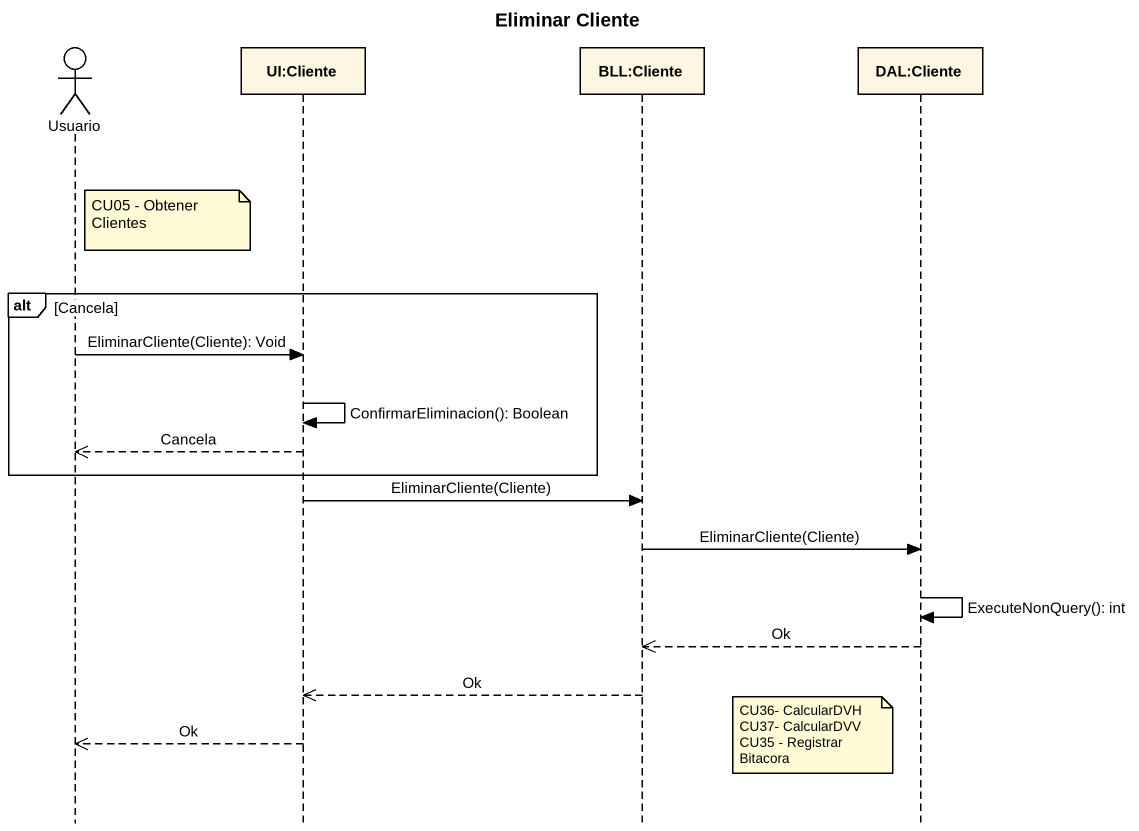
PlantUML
@startuml
title Eliminar Cliente
hide footbox
actor Usuario
participant "UI:Cliente" as UI_Cliente
participant "BLL:Cliente" as BLL_Cliente
participant "DAL:Cliente" as DAL_Cliente

note right of Usuario : CU05 - Obtener Clientes
alt Cancela
  Usuario -> UI_Cliente : EliminarCliente(Cliente): Void
  UI_Cliente -> UI_Cliente : ConfirmarEliminacion(): Boolean
  UI_Cliente -->> Usuario : Cancela
end
UI_Cliente -> BLL_Cliente : EliminarCliente(Cliente)
BLL_Cliente -> DAL_Cliente : EliminarCliente(Cliente)
DAL_Cliente -> DAL_Cliente : ExecuteNonQuery(): int
DAL_Cliente -->> BLL_Cliente : Ok
BLL_Cliente -->> UI_Cliente : Ok
note left of DAL_Cliente
  CU36- CalcularDVH
  CU37- CalcularDVV
  CU35 - Registrar Bitacora
end note
UI_Cliente -->> Usuario : Ok
@enduml
